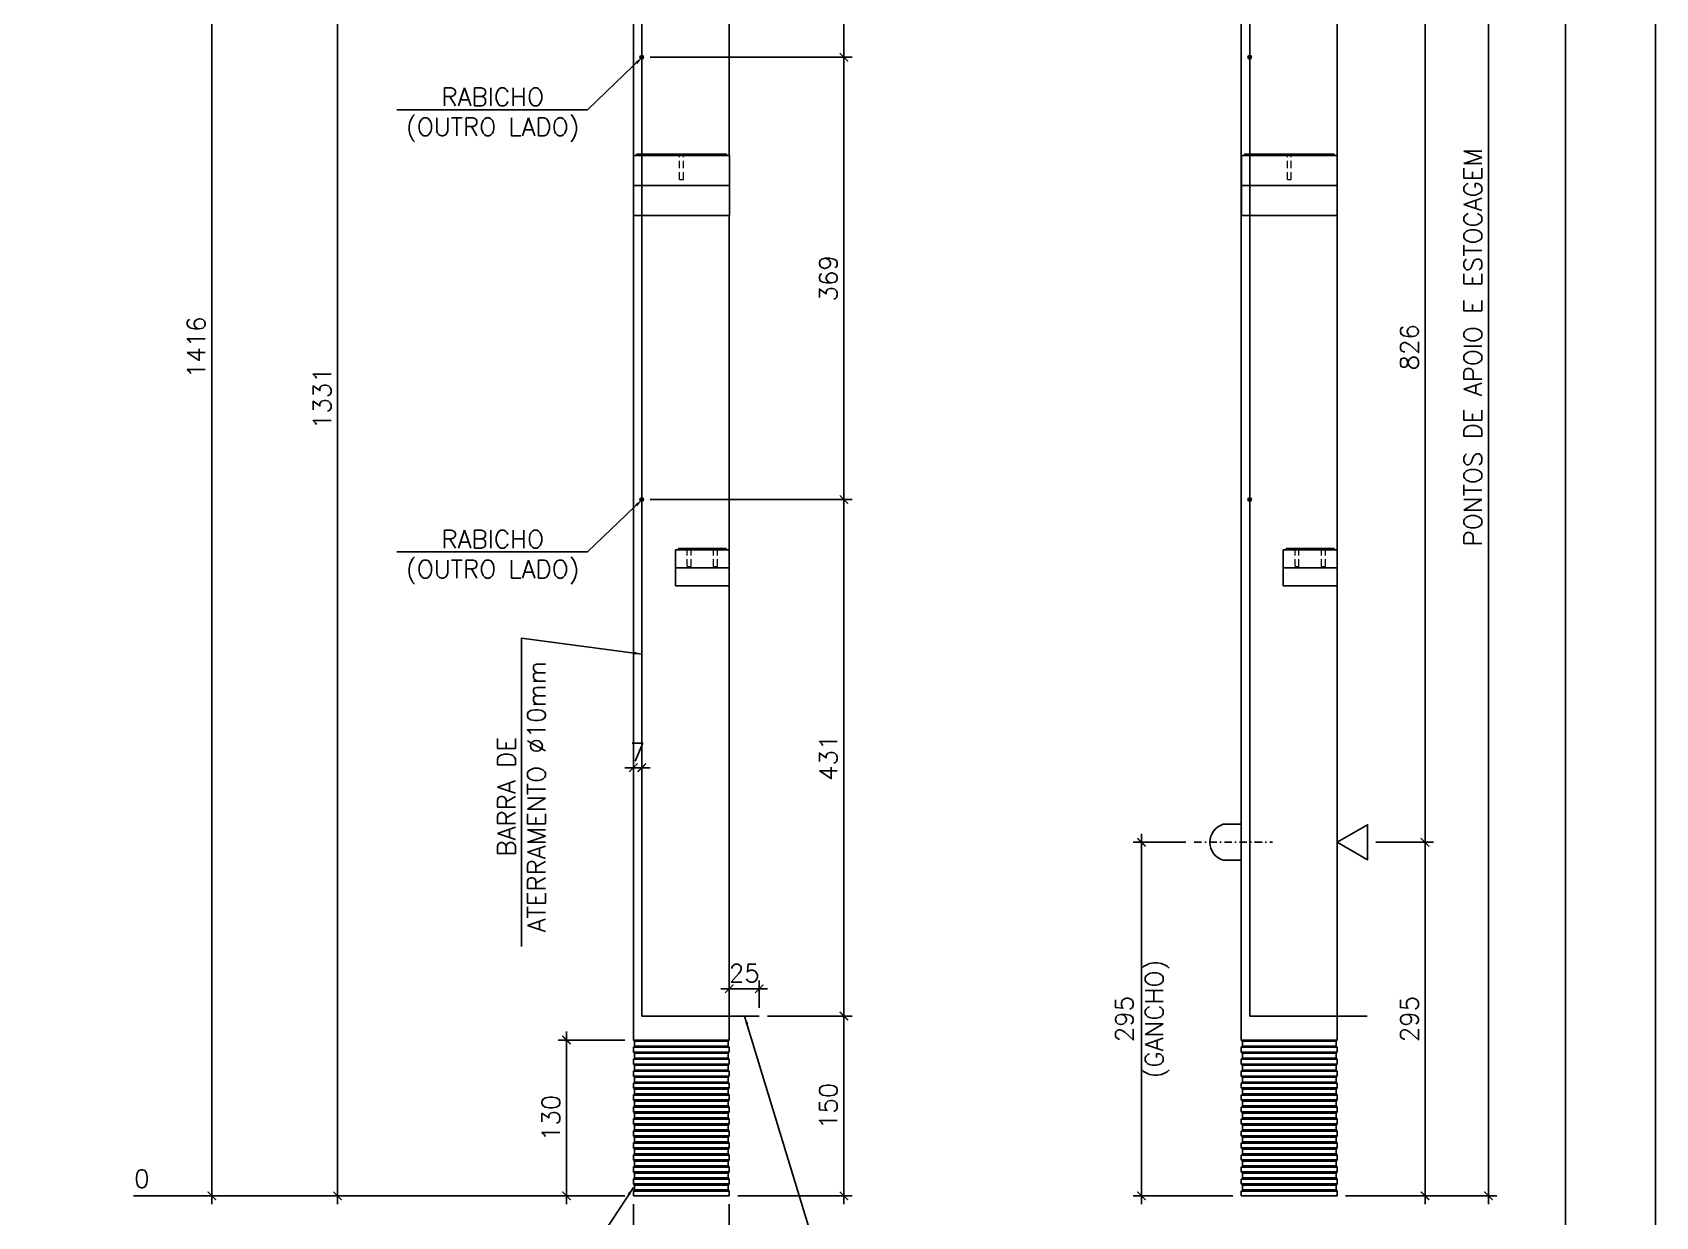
# Model space of a CAD drawing. Header units: centimetres. Extents: x 1658 to 19651, y 8294 to 11444.
# Drawn here: x 2532 to 3886, y 9369 to 10357 of the extents above; entities that cross this region are included whole.
import ezdxf

# ---------------------------------------------------------------- set-up
doc = ezdxf.new("R2010")
doc.units = ezdxf.units.CM
doc.header["$LTSCALE"] = 50
doc.header["$MEASUREMENT"] = 0
doc.header["$PDMODE"] = 67
for name, pattern in [('DASHDOT', [1, 0.5, -0.25, 0, -0.25]), ('DASHED', [0.75, 0.5, -0.25]), ('HIDDEN', [0.375, 0.25, -0.125])]:
    doc.linetypes.add(name, pattern=pattern)
doc.layers.add('10 TRACEJADO', color=1, linetype='DASHED', lineweight=13)
for name, color, linetype in [('COTAS-PRECON', 1, 'Continuous'), ('FORMATO-PRECON', 2, 'Continuous'), ('HACHURAS-PRECON', 1, 'Continuous'), ('LINHA CENTRO-PRECON', 1, 'DASHDOT'), ('LINHA-01-PRECON', 1, 'Continuous'), ('LINHA-02-PRECON', 2, 'Continuous'), ('LINHA-03-PRECON', 3, 'Continuous'), ('LINHA-04-PRECON', 4, 'Continuous')]:
    doc.layers.add(name, color=color, linetype=linetype)
doc.styles.get("Standard").update_dxf_attribs({"font": 'romans.shx'})
doc.dimstyles.new('ESC75-75', dxfattribs={"dimscale": 0, "dimtxt": 15, "dimasz": 7, "dimexe": 7, "dimexo": 7, "dimgap": 5.5, "dimtad": 1, "dimdec": 1, "dimdsep": 46, "dimtxsty": 'Standard', "dimblk": 'ARCHTICK', "dimcen": 0.1, "dimdle": 7, "dimclrd": 256, "dimclre": 256, "dimclrt": 2, "dimadec": 0, "dimazin": 0, "dimtfac": 1, "dimtdec": 1, "dimtix": 1, "dimtmove": 2, "dimatfit": 3, "dimfxl": 1, "dimarcsym": 0})

# ---------------------------------------------------------------- blocks, each defined once
blk = doc.blocks.new('A$C2E607E54')
at = {"layer": 'FORMATO-PRECON'}
blk.add_lwpolyline([(0, 4200), (2970, 4200), (2970, 0), (0, 0)], close=True, dxfattribs=at)
at = {"layer": 'FORMATO-PRECON', "color": 6}
blk.add_lwpolyline([(100, 3950), (2870, 3950), (2870, 100), (100, 100)], close=True, dxfattribs=at)
blk = doc.blocks.new('_ArchTick')
at = {"color": 0, "linetype": 'ByBlock', "const_width": 0.15}
blk.add_lwpolyline([(-0.5, -0.5), (0.5, 0.5)], dxfattribs=at)
blk = doc.blocks.new('*D39')
at = {"layer": 'COTAS-PRECON', "lineweight": -2, "transparency": 16777216}
for p, q in [((2977.5, 9379.3), (2977.5, 9523.3)), ((3026.3, 9516.3), (2970.5, 9516.3)), ((3026.3, 9386.3), (2970.5, 9386.3))]:
    blk.add_line(p, q, dxfattribs=at)
at = {"layer": 'Defpoints', "color": 0, "transparency": 16777216}
for p in [(2977.5, 9516.3), (3033.3, 9516.3), (3033.3, 9386.3)]:
    blk.add_point(p, dxfattribs=at)
at = {"layer": 'COTAS-PRECON', "lineweight": -2, "transparency": 16777216, "xscale": 7, "yscale": 7, "zscale": 7}
for p, rotation in [((2977.5, 9516.3), 90), ((2977.5, 9386.3), 270)]:
    blk.add_blockref('_ArchTick', p, dxfattribs=dict(at, rotation=rotation))
at = {"layer": 'COTAS-PRECON', "color": 2, "transparency": 16777216, "insert": (2964.5, 9451.3), "char_height": 15, "attachment_point": 5, "rotation": 90}
blk.add_mtext('130', dxfattribs=at)
blk = doc.blocks.new('*D40')
at = {"layer": 'COTAS-PRECON', "lineweight": -2, "transparency": 16777216}
for p, q in [((3033.3, 9379.3), (3033.3, 9332.3)), ((3113.3, 9379.3), (3113.3, 9332.3)), ((3026.3, 9339.3), (3120.3, 9339.3))]:
    blk.add_line(p, q, dxfattribs=at)
at = {"layer": 'Defpoints', "color": 0, "transparency": 16777216}
for p in [(3033.3, 9386.3, 0), (3113.3, 9386.3, 0), (3113.3, 9339.3)]:
    blk.add_point(p, dxfattribs=at)
at = {"layer": 'COTAS-PRECON', "lineweight": -2, "transparency": 16777216, "xscale": 7, "yscale": 7, "zscale": 7, "rotation": 180}
blk.add_blockref('_ArchTick', (3033.3, 9339.3), dxfattribs=at)
at = {"layer": 'COTAS-PRECON', "lineweight": -2, "transparency": 16777216, "xscale": 7, "yscale": 7, "zscale": 7}
blk.add_blockref('_ArchTick', (3113.3, 9339.3), dxfattribs=at)
at = {"layer": 'COTAS-PRECON', "color": 2, "transparency": 16777216, "insert": (3073.3, 9352.3), "char_height": 15, "attachment_point": 5}
blk.add_mtext('80', dxfattribs=at)
blk = doc.blocks.new('*D100')
at = {"layer": 'COTAS-PRECON', "lineweight": -2, "transparency": 16777216}
for p, q in [((2786.6, 10724.3), (2786.6, 9379.3)), ((2996.3, 10717.3), (2779.6, 10717.3)), ((3026.3, 9386.3), (2779.6, 9386.3))]:
    blk.add_line(p, q, dxfattribs=at)
at = {"layer": 'Defpoints', "color": 0, "transparency": 16777216}
for p in [(3003.3, 10717.3), (2786.6, 9386.3), (3033.3, 9386.3)]:
    blk.add_point(p, dxfattribs=at)
at = {"layer": 'COTAS-PRECON', "lineweight": -2, "transparency": 16777216, "xscale": 7, "yscale": 7, "zscale": 7}
for p, rotation in [((2786.6, 10717.3), 90), ((2786.6, 9386.3), 270)]:
    blk.add_blockref('_ArchTick', p, dxfattribs=dict(at, rotation=rotation))
at = {"layer": 'COTAS-PRECON', "color": 2, "transparency": 16777216, "insert": (2773.6, 10051.8), "char_height": 15, "attachment_point": 5, "rotation": 90}
blk.add_mtext('1331', dxfattribs=at)
blk = doc.blocks.new('*D102')
at = {"layer": 'COTAS-PRECON', "lineweight": -2, "transparency": 16777216}
for p, q in [((3208.9, 10806.3), (3208.9, 10329.3)), ((3047.3, 10799.3), (3215.9, 10799.3)), ((3047.3, 10336.3), (3215.9, 10336.3))]:
    blk.add_line(p, q, dxfattribs=at)
at = {"layer": 'Defpoints', "color": 0, "transparency": 16777216}
for p in [(3040.3, 10799.3), (3040.3, 10336.3), (3208.9, 10336.3)]:
    blk.add_point(p, dxfattribs=at)
at = {"layer": 'COTAS-PRECON', "lineweight": -2, "transparency": 16777216, "xscale": 7, "yscale": 7, "zscale": 7}
for p, rotation in [((3208.9, 10799.3), 90), ((3208.9, 10336.3), 270)]:
    blk.add_blockref('_ArchTick', p, dxfattribs=dict(at, rotation=rotation))
at = {"layer": 'COTAS-PRECON', "color": 2, "transparency": 16777216, "insert": (3195.9, 10567.8), "char_height": 15, "attachment_point": 5, "rotation": 90}
blk.add_mtext('463', dxfattribs=at)
blk = doc.blocks.new('*D103')
at = {"layer": 'COTAS-PRECON', "lineweight": -2, "transparency": 16777216}
for p, q in [((3208.9, 10343.3), (3208.9, 9960.3)), ((3047.3, 10336.3), (3215.9, 10336.3)), ((3047.3, 9967.3), (3215.9, 9967.3))]:
    blk.add_line(p, q, dxfattribs=at)
at = {"layer": 'Defpoints', "color": 0, "transparency": 16777216}
for p in [(3040.3, 10336.3), (3040.3, 9967.3), (3208.9, 9967.3)]:
    blk.add_point(p, dxfattribs=at)
at = {"layer": 'COTAS-PRECON', "lineweight": -2, "transparency": 16777216, "xscale": 7, "yscale": 7, "zscale": 7}
for p, rotation in [((3208.9, 10336.3), 90), ((3208.9, 9967.3), 270)]:
    blk.add_blockref('_ArchTick', p, dxfattribs=dict(at, rotation=rotation))
at = {"layer": 'COTAS-PRECON', "color": 2, "transparency": 16777216, "insert": (3195.9, 10151.8), "char_height": 15, "attachment_point": 5, "rotation": 90}
blk.add_mtext('369', dxfattribs=at)
blk = doc.blocks.new('*D104')
at = {"layer": 'COTAS-PRECON', "lineweight": -2, "transparency": 16777216}
for p, q in [((3047.3, 9967.3), (3215.9, 9967.3)), ((3208.9, 9974.3), (3208.9, 9529.3)), ((3145.3, 9536.3), (3215.9, 9536.3))]:
    blk.add_line(p, q, dxfattribs=at)
at = {"layer": 'Defpoints', "color": 0, "transparency": 16777216}
for p in [(3040.3, 9967.3), (3138.3, 9536.3), (3208.9, 9536.3)]:
    blk.add_point(p, dxfattribs=at)
at = {"layer": 'COTAS-PRECON', "lineweight": -2, "transparency": 16777216, "xscale": 7, "yscale": 7, "zscale": 7}
for p, rotation in [((3208.9, 9967.3), 90), ((3208.9, 9536.3), 270)]:
    blk.add_blockref('_ArchTick', p, dxfattribs=dict(at, rotation=rotation))
at = {"layer": 'COTAS-PRECON', "color": 2, "transparency": 16777216, "insert": (3195.9, 9751.8), "char_height": 15, "attachment_point": 5, "rotation": 90}
blk.add_mtext('431', dxfattribs=at)
blk = doc.blocks.new('*D105')
at = {"layer": 'COTAS-PRECON', "lineweight": -2, "transparency": 16777216}
for p, q in [((3145.3, 9536.3), (3215.9, 9536.3)), ((3208.9, 9543.3), (3208.9, 9379.3)), ((3120.3, 9386.3), (3215.9, 9386.3))]:
    blk.add_line(p, q, dxfattribs=at)
at = {"layer": 'Defpoints', "color": 0, "transparency": 16777216}
for p in [(3138.3, 9536.3), (3113.3, 9386.3), (3208.9, 9386.3)]:
    blk.add_point(p, dxfattribs=at)
at = {"layer": 'COTAS-PRECON', "lineweight": -2, "transparency": 16777216, "xscale": 7, "yscale": 7, "zscale": 7}
for p, rotation in [((3208.9, 9536.3), 90), ((3208.9, 9386.3), 270)]:
    blk.add_blockref('_ArchTick', p, dxfattribs=dict(at, rotation=rotation))
at = {"layer": 'COTAS-PRECON', "color": 2, "transparency": 16777216, "insert": (3195.9, 9461.3), "char_height": 15, "attachment_point": 5, "rotation": 90}
blk.add_mtext('150', dxfattribs=at)
blk = doc.blocks.new('*D110')
at = {"layer": 'COTAS-PRECON', "lineweight": -2, "transparency": 16777216}
blk.add_line((2779.6, 10717.3), (2700.6, 10717.3), dxfattribs=at)
at = {"layer": 'Defpoints', "color": 0, "transparency": 16777216}
for p in [(2700.6, 10717.3), (2786.6, 10717.3), (3073.3, 9386.3)]:
    blk.add_point(p, dxfattribs=at)
at = {"layer": 'COTAS-PRECON', "color": 2, "transparency": 16777216, "insert": (2724.8, 10731.6), "char_height": 15, "attachment_point": 5}
blk.add_mtext('1331', dxfattribs=at)
blk = doc.blocks.new('*D111')
at = {"layer": 'COTAS-PRECON', "lineweight": -2, "transparency": 16777216}
for p, q in [((3113.3, 9559.1), (3106.3, 9559.1)), ((3138.3, 9559.1), (3113.3, 9559.1)), ((3138.3, 9543.3), (3138.3, 9566.1)), ((3138.3, 9559.1), (3145.3, 9559.1))]:
    blk.add_line(p, q, dxfattribs=at)
at = {"layer": 'Defpoints', "color": 0, "transparency": 16777216}
for p in [(3113.3, 9559.1), (3113.3, 9559.1), (3138.3, 9536.3)]:
    blk.add_point(p, dxfattribs=at)
at = {"layer": 'COTAS-PRECON', "lineweight": -2, "transparency": 16777216, "xscale": 7, "yscale": 7, "zscale": 7}
blk.add_blockref('_ArchTick', (3113.3, 9559.1), dxfattribs=at)
at = {"layer": 'COTAS-PRECON', "lineweight": -2, "transparency": 16777216, "xscale": 7, "yscale": 7, "zscale": 7, "rotation": 180}
blk.add_blockref('_ArchTick', (3138.3, 9559.1), dxfattribs=at)
at = {"layer": 'COTAS-PRECON', "color": 2, "transparency": 16777216, "insert": (3125.8, 9572.1), "char_height": 15, "attachment_point": 5}
blk.add_mtext('25', dxfattribs=at)
blk = doc.blocks.new('*D115')
at = {"layer": 'COTAS-PRECON', "lineweight": -2, "transparency": 16777216}
for p, q in [((2681.7, 10809.3), (2681.7, 9379.3)), ((3026.3, 10802.3), (2674.7, 10802.3)), ((3026.3, 9386.3), (2674.7, 9386.3))]:
    blk.add_line(p, q, dxfattribs=at)
at = {"layer": 'Defpoints', "color": 0, "transparency": 16777216}
for p in [(3033.3, 10802.3), (2681.7, 9386.3), (3033.3, 9386.3)]:
    blk.add_point(p, dxfattribs=at)
at = {"layer": 'COTAS-PRECON', "lineweight": -2, "transparency": 16777216, "xscale": 7, "yscale": 7, "zscale": 7}
for p, rotation in [((2681.7, 10802.3), 90), ((2681.7, 9386.3), 270)]:
    blk.add_blockref('_ArchTick', p, dxfattribs=dict(at, rotation=rotation))
at = {"layer": 'COTAS-PRECON', "color": 2, "transparency": 16777216, "insert": (2668.7, 10094.3), "char_height": 15, "attachment_point": 5, "rotation": 90}
blk.add_mtext('1416', dxfattribs=at)
blk = doc.blocks.new('*D116')
at = {"layer": 'COTAS-PRECON', "lineweight": -2, "transparency": 16777216}
blk.add_line((2674.7, 10802.3), (2616.3, 10802.3), dxfattribs=at)
at = {"layer": 'Defpoints', "color": 0, "transparency": 16777216}
for p in [(2616.3, 10802.3), (2681.7, 10802.3), (3073.3, 9386.3)]:
    blk.add_point(p, dxfattribs=at)
at = {"layer": 'COTAS-PRECON', "color": 2, "transparency": 16777216, "insert": (2641.5, 10816.6), "char_height": 15, "attachment_point": 5}
blk.add_mtext('1416', dxfattribs=at)
blk = doc.blocks.new('*D117')
at = {"layer": 'COTAS-PRECON', "lineweight": -2, "transparency": 16777216}
blk.add_line((2674.7, 9386.3), (2616.3, 9386.3), dxfattribs=at)
at = {"layer": 'Defpoints', "color": 0, "transparency": 16777216}
for p in [(2616.3, 9386.3), (2681.7, 9386.3), (3073.3, 9386.3)]:
    blk.add_point(p, dxfattribs=at)
at = {"layer": 'COTAS-PRECON', "color": 2, "transparency": 16777216, "insert": (2623.3, 9400.6), "char_height": 15, "attachment_point": 5}
blk.add_mtext('0', dxfattribs=at)
blk = doc.blocks.new('*D118')
at = {"layer": 'COTAS-PRECON', "lineweight": -2, "transparency": 16777216}
for p, q in [((3033.3, 9743.5), (3026.3, 9743.5)), ((3040.3, 9743.5), (3033.3, 9743.5)), ((3040.3, 9743.5), (3047.3, 9743.5))]:
    blk.add_line(p, q, dxfattribs=at)
at = {"layer": 'Defpoints', "color": 0, "transparency": 16777216}
for p in [(3033.3, 9743.5), (3033.3, 9743.5), (3040.3, 9743.5)]:
    blk.add_point(p, dxfattribs=at)
at = {"layer": 'COTAS-PRECON', "lineweight": -2, "transparency": 16777216, "xscale": 7, "yscale": 7, "zscale": 7}
blk.add_blockref('_ArchTick', (3033.3, 9743.5), dxfattribs=at)
at = {"layer": 'COTAS-PRECON', "lineweight": -2, "transparency": 16777216, "xscale": 7, "yscale": 7, "zscale": 7, "rotation": 180}
blk.add_blockref('_ArchTick', (3040.3, 9743.5), dxfattribs=at)
at = {"layer": 'COTAS-PRECON', "color": 2, "transparency": 16777216, "insert": (3036.8, 9756.5), "char_height": 15, "attachment_point": 5}
blk.add_mtext('7', dxfattribs=at)
blk = doc.blocks.new('*D120')
at = {"layer": 'COTAS-PRECON', "lineweight": -2, "transparency": 16777216}
for p, q in [((3652.7, 10507.3), (3700.6, 10507.3)), ((3693.6, 10514.3), (3693.6, 9674.3)), ((3652.7, 9681.3), (3700.6, 9681.3))]:
    blk.add_line(p, q, dxfattribs=at)
at = {"layer": 'Defpoints', "color": 0, "transparency": 16777216}
for p in [(3645.7, 10507.3), (3645.7, 9681.3), (3693.6, 9681.3)]:
    blk.add_point(p, dxfattribs=at)
at = {"layer": 'COTAS-PRECON', "lineweight": -2, "transparency": 16777216, "xscale": 7, "yscale": 7, "zscale": 7}
for p, rotation in [((3693.6, 10507.3), 90), ((3693.6, 9681.3), 270)]:
    blk.add_blockref('_ArchTick', p, dxfattribs=dict(at, rotation=rotation))
at = {"layer": 'COTAS-PRECON', "color": 2, "transparency": 16777216, "insert": (3680.6, 10094.3), "char_height": 15, "attachment_point": 5, "rotation": 90}
blk.add_mtext('826', dxfattribs=at)
blk = doc.blocks.new('*D122')
at = {"layer": 'COTAS-PRECON', "lineweight": -2, "transparency": 16777216}
for p, q in [((3746.5, 10809.3), (3746.5, 9379.3)), ((3627.4, 10802.3), (3753.5, 10802.3)), ((3627.4, 9386.3), (3753.5, 9386.3))]:
    blk.add_line(p, q, dxfattribs=at)
at = {"layer": 'Defpoints', "color": 0, "transparency": 16777216}
for p in [(3620.4, 10802.3), (3620.4, 9386.3), (3746.5, 9386.3)]:
    blk.add_point(p, dxfattribs=at)
at = {"layer": 'COTAS-PRECON', "lineweight": -2, "transparency": 16777216, "xscale": 7, "yscale": 7, "zscale": 7}
for p, rotation in [((3746.5, 10802.3), 90), ((3746.5, 9386.3), 270)]:
    blk.add_blockref('_ArchTick', p, dxfattribs=dict(at, rotation=rotation))
at = {"layer": 'COTAS-PRECON', "color": 2, "transparency": 16777216, "insert": (3733.5, 10094.3), "char_height": 15, "attachment_point": 5, "rotation": 90}
blk.add_mtext('PONTOS DE APOIO E ESTOCAGEM', dxfattribs=at)
blk = doc.blocks.new('*D126')
at = {"layer": 'COTAS-PRECON', "lineweight": -2, "transparency": 16777216}
for p, q in [((3494, 9681.3), (3450.1, 9681.3)), ((3457.1, 9688.3), (3457.1, 9591.4)), ((3457.1, 9379.3), (3457.1, 9476.1)), ((3533.4, 9386.3), (3450.1, 9386.3))]:
    blk.add_line(p, q, dxfattribs=at)
at = {"layer": 'Defpoints', "color": 0, "transparency": 16777216}
for p in [(3457.1, 9681.3), (3501, 9681.3), (3540.4, 9386.3)]:
    blk.add_point(p, dxfattribs=at)
at = {"layer": 'COTAS-PRECON', "lineweight": -2, "transparency": 16777216, "xscale": 7, "yscale": 7, "zscale": 7}
for p, rotation in [((3457.1, 9681.3), 90), ((3457.1, 9386.3), 270)]:
    blk.add_blockref('_ArchTick', p, dxfattribs=dict(at, rotation=rotation))
at = {"layer": 'COTAS-PRECON', "color": 2, "transparency": 16777216, "insert": (3457.8, 9533.8), "char_height": 15, "attachment_point": 5, "rotation": 90}
blk.add_mtext('295\\P(GANCHO)', dxfattribs=at)
blk = doc.blocks.new('*D127')
at = {"layer": 'COTAS-PRECON', "lineweight": -2, "transparency": 16777216}
for p, q in [((3652.7, 9681.3), (3700.6, 9681.3)), ((3693.6, 9379.3), (3693.6, 9688.3)), ((3627.4, 9386.3), (3700.6, 9386.3))]:
    blk.add_line(p, q, dxfattribs=at)
at = {"layer": 'Defpoints', "color": 0, "transparency": 16777216}
for p in [(3645.7, 9681.3), (3693.6, 9681.3), (3620.4, 9386.3, 0)]:
    blk.add_point(p, dxfattribs=at)
at = {"layer": 'COTAS-PRECON', "lineweight": -2, "transparency": 16777216, "xscale": 7, "yscale": 7, "zscale": 7}
for p, rotation in [((3693.6, 9681.3), 90), ((3693.6, 9386.3), 270)]:
    blk.add_blockref('_ArchTick', p, dxfattribs=dict(at, rotation=rotation))
at = {"layer": 'COTAS-PRECON', "color": 2, "transparency": 16777216, "insert": (3680.6, 9533.8), "char_height": 15, "attachment_point": 5, "rotation": 90}
blk.add_mtext('295', dxfattribs=at)

msp = doc.modelspace()

# ---------------------------------------------------------------- hatches: boundary and pattern name
at = {"layer": 'LINHA-04-PRECON'}
h = msp.add_hatch(color=256, dxfattribs=at)
h.dxf.hatch_style = 1
h.paths.add_polyline_path([(3038.81, 10336.28, -1), (3041.81, 10336.28, -1)])
h = msp.add_hatch(color=256, dxfattribs=at)
h.dxf.hatch_style = 1
h.paths.add_polyline_path([(3545.86, 10336.28, -1), (3548.86, 10336.28, -1)])
h = msp.add_hatch(color=256, dxfattribs=at)
h.dxf.hatch_style = 1
h.paths.add_polyline_path([(3038.81, 9967.28, -1), (3041.81, 9967.28, -1)])
h = msp.add_hatch(color=256, dxfattribs=at)
h.dxf.hatch_style = 1
h.paths.add_polyline_path([(3545.86, 9967.28, -1), (3548.86, 9967.28, -1)])

# ---------------------------------------------------------------- linework, layer by layer
at = {"layer": '10 TRACEJADO', "linetype": 'HIDDEN', "ltscale": 0.5, "extrusion": (0, 1, 0)}
for p, q in [((3071.77, 10254.28), (3071.77, 10255.28)), ((3071.77, 10234.28), (3071.77, 10254.28)), ((3074.97, 10254.28), (3074.97, 10255.28)), ((3074.97, 10234.28), (3074.97, 10254.28)), ((3578.82, 10254.28), (3578.82, 10255.28)), ((3578.82, 10234.28), (3578.82, 10254.28)), ((3582.02, 10254.28), (3582.02, 10255.28)), ((3582.02, 10234.28), (3582.02, 10254.28)), ((3071.77, 10234.28), (3074.97, 10234.28)), ((3578.82, 10234.28), (3582.02, 10234.28)), ((3078.21, 9925.28), (3078.21, 9926.28)), ((3078.21, 9911.28), (3078.21, 9925.28)), ((3081.41, 9925.28), (3081.41, 9926.28)), ((3081.41, 9911.28), (3081.41, 9925.28)), ((3100.21, 9925.28), (3100.21, 9926.28)), ((3100.21, 9911.28), (3100.21, 9925.28)), ((3103.41, 9925.28), (3103.41, 9926.28)), ((3103.41, 9911.28), (3103.41, 9925.28)), ((3585.26, 9925.28), (3585.26, 9926.28)), ((3585.26, 9911.28), (3585.26, 9925.28)), ((3588.46, 9925.28), (3588.46, 9926.28)), ((3588.46, 9911.28), (3588.46, 9925.28)), ((3607.26, 9925.28), (3607.26, 9926.28)), ((3607.26, 9911.28), (3607.26, 9925.28)), ((3610.46, 9925.28), (3610.46, 9926.28)), ((3610.46, 9911.28), (3610.46, 9925.28)), ((3078.21, 9911.28), (3079.81, 9911.28)), ((3079.81, 9911.28), (3081.41, 9911.28)), ((3100.21, 9911.28), (3101.81, 9911.28)), ((3101.81, 9911.28), (3103.41, 9911.28)), ((3585.26, 9911.28), (3586.86, 9911.28)), ((3586.86, 9911.28), (3588.46, 9911.28)), ((3607.26, 9911.28), (3608.86, 9911.28)), ((3608.86, 9911.28), (3610.46, 9911.28))]:
    msp.add_line(p, q, dxfattribs=at)
at = {"layer": 'LINHA CENTRO-PRECON', "ltscale": 0.25}
msp.add_line((3501.03, 9681.28), (3566.47, 9681.28), dxfattribs=at)
at = {"layer": 'LINHA-01-PRECON'}
for p, q in [((3457.08, 9661.11), (3457.08, 9406.46)), ((3033.31, 9516.28), (3113.31, 9516.28)), ((3033.31, 9510.28), (3113.31, 9510.28)), ((3033.31, 9506.28), (3113.31, 9506.28)), ((3034.31, 9515.28), (3112.31, 9515.28)), ((3034.31, 9511.28), (3112.31, 9511.28)), ((3034.31, 9505.28), (3112.31, 9505.28)), ((3540.36, 9516.28), (3620.36, 9516.28)), ((3540.36, 9510.28), (3620.36, 9510.28)), ((3540.36, 9506.28), (3620.36, 9506.28)), ((3541.36, 9515.28), (3619.36, 9515.28)), ((3541.36, 9511.28), (3619.36, 9511.28)), ((3541.36, 9505.28), (3619.36, 9505.28)), ((3033.31, 9500.28), (3113.31, 9500.28)), ((3033.31, 9496.28), (3113.31, 9496.28)), ((3033.31, 9490.28), (3113.31, 9490.28)), ((3034.31, 9501.28), (3112.31, 9501.28)), ((3034.31, 9495.28), (3112.31, 9495.28)), ((3034.31, 9491.28), (3112.31, 9491.28)), ((3540.36, 9500.28), (3620.36, 9500.28)), ((3540.36, 9496.28), (3620.36, 9496.28)), ((3540.36, 9490.28), (3620.36, 9490.28)), ((3541.36, 9501.28), (3619.36, 9501.28)), ((3541.36, 9495.28), (3619.36, 9495.28)), ((3541.36, 9491.28), (3619.36, 9491.28)), ((3033.31, 9486.28), (3113.31, 9486.28)), ((3033.31, 9480.28), (3113.31, 9480.28)), ((3034.31, 9485.28), (3112.31, 9485.28)), ((3034.31, 9481.28), (3112.31, 9481.28)), ((3540.36, 9486.28), (3620.36, 9486.28)), ((3540.36, 9480.28), (3620.36, 9480.28)), ((3541.36, 9485.28), (3619.36, 9485.28)), ((3541.36, 9481.28), (3619.36, 9481.28)), ((3033.31, 9476.28), (3113.31, 9476.28)), ((3033.31, 9470.28), (3113.31, 9470.28)), ((3033.31, 9466.28), (3113.31, 9466.28)), ((3034.31, 9475.28), (3112.31, 9475.28)), ((3034.31, 9471.28), (3112.31, 9471.28)), ((3034.31, 9465.28), (3112.31, 9465.28)), ((3540.36, 9476.28), (3620.36, 9476.28)), ((3540.36, 9470.28), (3620.36, 9470.28)), ((3540.36, 9466.28), (3620.36, 9466.28)), ((3541.36, 9475.28), (3619.36, 9475.28)), ((3541.36, 9471.28), (3619.36, 9471.28)), ((3541.36, 9465.28), (3619.36, 9465.28)), ((3033.31, 9460.28), (3113.31, 9460.28)), ((3033.31, 9456.28), (3113.31, 9456.28)), ((3033.31, 9450.28), (3113.31, 9450.28)), ((3034.31, 9461.28), (3112.31, 9461.28)), ((3034.31, 9455.28), (3112.31, 9455.28)), ((3034.31, 9451.28), (3112.31, 9451.28)), ((3540.36, 9460.28), (3620.36, 9460.28)), ((3540.36, 9456.28), (3620.36, 9456.28)), ((3540.36, 9450.28), (3620.36, 9450.28)), ((3541.36, 9461.28), (3619.36, 9461.28)), ((3541.36, 9455.28), (3619.36, 9455.28)), ((3541.36, 9451.28), (3619.36, 9451.28)), ((3033.31, 9446.28), (3113.31, 9446.28)), ((3033.31, 9446.28), (3113.31, 9446.28)), ((3033.31, 9440.28), (3113.31, 9440.28)), ((3033.31, 9436.28), (3113.31, 9436.28)), ((3034.31, 9445.28), (3112.31, 9445.28)), ((3034.31, 9441.28), (3112.31, 9441.28)), ((3540.36, 9446.28), (3620.36, 9446.28)), ((3540.36, 9446.28), (3620.36, 9446.28)), ((3540.36, 9440.28), (3620.36, 9440.28)), ((3540.36, 9436.28), (3620.36, 9436.28)), ((3541.36, 9445.28), (3619.36, 9445.28)), ((3541.36, 9441.28), (3619.36, 9441.28)), ((3033.31, 9430.28), (3113.31, 9430.28)), ((3033.31, 9426.28), (3113.31, 9426.28)), ((3034.31, 9435.28), (3112.31, 9435.28)), ((3034.31, 9431.28), (3112.31, 9431.28)), ((3034.31, 9425.28), (3112.31, 9425.28)), ((3540.36, 9430.28), (3620.36, 9430.28)), ((3540.36, 9426.28), (3620.36, 9426.28)), ((3541.36, 9435.28), (3619.36, 9435.28)), ((3541.36, 9431.28), (3619.36, 9431.28)), ((3541.36, 9425.28), (3619.36, 9425.28)), ((3033.31, 9420.28), (3113.31, 9420.28)), ((3033.31, 9416.28), (3113.31, 9416.28)), ((3033.31, 9410.28), (3113.31, 9410.28)), ((3034.31, 9421.28), (3112.31, 9421.28)), ((3034.31, 9415.28), (3112.31, 9415.28)), ((3034.31, 9411.28), (3112.31, 9411.28)), ((3540.36, 9420.28), (3620.36, 9420.28)), ((3540.36, 9416.28), (3620.36, 9416.28)), ((3540.36, 9410.28), (3620.36, 9410.28)), ((3541.36, 9421.28), (3619.36, 9421.28)), ((3541.36, 9415.28), (3619.36, 9415.28)), ((3541.36, 9411.28), (3619.36, 9411.28)), ((3033.31, 9406.28), (3113.31, 9406.28)), ((3033.31, 9400.28), (3113.31, 9400.28)), ((3033.31, 9396.28), (3113.31, 9396.28)), ((3034.31, 9405.28), (3112.31, 9405.28)), ((3034.31, 9401.28), (3112.31, 9401.28)), ((3034.31, 9395.28), (3112.31, 9395.28)), ((3540.36, 9406.28), (3620.36, 9406.28)), ((3540.36, 9400.28), (3620.36, 9400.28)), ((3540.36, 9396.28), (3620.36, 9396.28)), ((3541.36, 9405.28), (3619.36, 9405.28)), ((3541.36, 9401.28), (3619.36, 9401.28)), ((3541.36, 9395.28), (3619.36, 9395.28)), ((3033.31, 9390.28), (3113.31, 9390.28)), ((3034.31, 9391.28), (3112.31, 9391.28)), ((3540.36, 9390.28), (3620.36, 9390.28)), ((3541.36, 9391.28), (3619.36, 9391.28))]:
    msp.add_line(p, q, dxfattribs=at)
at = {"layer": 'LINHA-02-PRECON', "extrusion": (0, 1, 0)}
for p, q in [((3620.36, 10802.28), (3620.36, 10254.28)), ((3540.36, 10667.28), (3540.36, 9516.28)), ((3540.42, 10254.28), (3620.42, 10254.28)), ((3540.42, 10229.28), (3540.42, 10254.28)), ((3542.92, 10255.28), (3617.92, 10255.28)), ((3542.92, 10255.28), (3542.92, 10254.28)), ((3617.92, 10255.28), (3617.92, 10254.28)), ((3620.42, 10229.28), (3620.42, 10254.28)), ((3540.42, 10229.28), (3620.42, 10229.28)), ((3540.42, 10204.28), (3540.42, 10229.28)), ((3620.42, 10204.28), (3620.42, 10229.28)), ((3620.36, 10204.28), (3540.42, 10204.28)), ((3620.36, 10204.28), (3620.42, 10204.28)), ((3620.36, 10204.28), (3620.36, 9925.28)), ((3575.36, 9925.28), (3620.36, 9925.28)), ((3575.36, 9925.28), (3575.36, 9910.28)), ((3577.86, 9926.28), (3617.86, 9926.28)), ((3577.86, 9926.28), (3577.86, 9925.28)), ((3617.86, 9926.28), (3617.86, 9925.28)), ((3620.36, 9925.28), (3620.36, 9910.28)), ((3575.36, 9910.28), (3575.36, 9895.28)), ((3575.36, 9910.28), (3620.36, 9910.28)), ((3620.36, 9895.28), (3620.36, 9910.28)), ((3620.36, 9895.28), (3575.36, 9895.28)), ((3620.36, 9895.28), (3620.36, 9516.28)), ((3540.36, 9386.28), (3620.36, 9386.28))]:
    msp.add_line(p, q, dxfattribs=at)
at = {"layer": 'LINHA-02-PRECON'}
for p, q in [((3541.36, 9515.28), (3540.36, 9516.28)), ((3541.36, 9511.28), (3540.36, 9510.28)), ((3540.36, 9510.28), (3540.36, 9506.28)), ((3541.36, 9505.28), (3540.36, 9506.28)), ((3541.36, 9511.28), (3541.36, 9515.28)), ((3541.36, 9501.28), (3541.36, 9505.28)), ((3619.36, 9515.28), (3620.36, 9516.28)), ((3619.36, 9511.28), (3619.36, 9515.28)), ((3619.36, 9511.28), (3620.36, 9510.28)), ((3619.36, 9505.28), (3620.36, 9506.28)), ((3619.36, 9501.28), (3619.36, 9505.28)), ((3620.36, 9510.28), (3620.36, 9506.28)), ((3541.36, 9501.28), (3540.36, 9500.28)), ((3540.36, 9500.28), (3540.36, 9496.28)), ((3541.36, 9495.28), (3540.36, 9496.28)), ((3541.36, 9491.28), (3540.36, 9490.28)), ((3540.36, 9486.28), (3540.36, 9490.28)), ((3541.36, 9495.28), (3541.36, 9491.28)), ((3619.36, 9501.28), (3620.36, 9500.28)), ((3619.36, 9495.28), (3620.36, 9496.28)), ((3619.36, 9495.28), (3619.36, 9491.28)), ((3619.36, 9491.28), (3620.36, 9490.28)), ((3620.36, 9500.28), (3620.36, 9496.28)), ((3620.36, 9486.28), (3620.36, 9490.28)), ((3541.36, 9485.28), (3540.36, 9486.28)), ((3541.36, 9481.28), (3540.36, 9480.28)), ((3540.36, 9480.28), (3540.36, 9476.28)), ((3541.36, 9481.28), (3541.36, 9485.28)), ((3619.36, 9485.28), (3620.36, 9486.28)), ((3619.36, 9481.28), (3619.36, 9485.28)), ((3619.36, 9481.28), (3620.36, 9480.28)), ((3620.36, 9480.28), (3620.36, 9476.28)), ((3541.36, 9475.28), (3540.36, 9476.28)), ((3541.36, 9471.28), (3540.36, 9470.28)), ((3540.36, 9466.28), (3540.36, 9470.28)), ((3541.36, 9465.28), (3540.36, 9466.28)), ((3541.36, 9471.28), (3541.36, 9475.28)), ((3541.36, 9465.28), (3541.36, 9461.28)), ((3619.36, 9475.28), (3620.36, 9476.28)), ((3619.36, 9471.28), (3619.36, 9475.28)), ((3619.36, 9471.28), (3620.36, 9470.28)), ((3619.36, 9465.28), (3620.36, 9466.28)), ((3619.36, 9465.28), (3619.36, 9461.28)), ((3620.36, 9466.28), (3620.36, 9470.28)), ((3541.36, 9461.28), (3540.36, 9460.28)), ((3540.36, 9456.28), (3540.36, 9460.28)), ((3541.36, 9455.28), (3540.36, 9456.28)), ((3541.36, 9451.28), (3540.36, 9450.28)), ((3540.36, 9446.28), (3540.36, 9450.28)), ((3541.36, 9455.28), (3541.36, 9451.28)), ((3619.36, 9461.28), (3620.36, 9460.28)), ((3619.36, 9455.28), (3620.36, 9456.28)), ((3619.36, 9455.28), (3619.36, 9451.28)), ((3619.36, 9451.28), (3620.36, 9450.28)), ((3620.36, 9456.28), (3620.36, 9460.28)), ((3620.36, 9446.28), (3620.36, 9450.28)), ((3541.36, 9445.28), (3540.36, 9446.28)), ((3541.36, 9441.28), (3540.36, 9440.28)), ((3540.36, 9440.28), (3540.36, 9436.28)), ((3541.36, 9435.28), (3540.36, 9436.28)), ((3541.36, 9441.28), (3541.36, 9445.28)), ((3619.36, 9445.28), (3620.36, 9446.28)), ((3619.36, 9441.28), (3619.36, 9445.28)), ((3619.36, 9441.28), (3620.36, 9440.28)), ((3619.36, 9435.28), (3620.36, 9436.28)), ((3620.36, 9440.28), (3620.36, 9436.28)), ((3541.36, 9431.28), (3540.36, 9430.28)), ((3540.36, 9430.28), (3540.36, 9426.28)), ((3541.36, 9425.28), (3540.36, 9426.28)), ((3541.36, 9431.28), (3541.36, 9435.28)), ((3541.36, 9421.28), (3541.36, 9425.28)), ((3619.36, 9431.28), (3619.36, 9435.28)), ((3619.36, 9431.28), (3620.36, 9430.28)), ((3619.36, 9425.28), (3620.36, 9426.28)), ((3619.36, 9421.28), (3619.36, 9425.28)), ((3620.36, 9430.28), (3620.36, 9426.28)), ((3541.36, 9421.28), (3540.36, 9420.28)), ((3540.36, 9420.28), (3540.36, 9416.28)), ((3541.36, 9415.28), (3540.36, 9416.28)), ((3541.36, 9411.28), (3540.36, 9410.28)), ((3540.36, 9406.28), (3540.36, 9410.28)), ((3541.36, 9415.28), (3541.36, 9411.28)), ((3619.36, 9421.28), (3620.36, 9420.28)), ((3619.36, 9415.28), (3620.36, 9416.28)), ((3619.36, 9415.28), (3619.36, 9411.28)), ((3619.36, 9411.28), (3620.36, 9410.28)), ((3620.36, 9420.28), (3620.36, 9416.28)), ((3620.36, 9406.28), (3620.36, 9410.28)), ((3541.36, 9405.28), (3540.36, 9406.28)), ((3541.36, 9401.28), (3540.36, 9400.28)), ((3540.36, 9400.28), (3540.36, 9396.28)), ((3541.36, 9395.28), (3540.36, 9396.28)), ((3541.36, 9405.28), (3541.36, 9401.28)), ((3541.36, 9391.28), (3541.36, 9395.28)), ((3619.36, 9405.28), (3620.36, 9406.28)), ((3619.36, 9405.28), (3619.36, 9401.28)), ((3619.36, 9401.28), (3620.36, 9400.28)), ((3619.36, 9395.28), (3620.36, 9396.28)), ((3619.36, 9391.28), (3619.36, 9395.28)), ((3620.36, 9400.28), (3620.36, 9396.28)), ((3541.36, 9391.28), (3540.36, 9390.28)), ((3540.36, 9386.28), (3540.36, 9390.28)), ((3619.36, 9391.28), (3620.36, 9390.28)), ((3620.36, 9386.28), (3620.36, 9390.28))]:
    msp.add_line(p, q, dxfattribs=at)
at = {"layer": 'LINHA-03-PRECON', "extrusion": (0, 1, 0)}
for p, q in [((3113.31, 10802.28), (3113.31, 10254.28)), ((3033.31, 10667.28), (3033.31, 9516.28)), ((3033.37, 10254.28), (3113.37, 10254.28)), ((3033.37, 10229.28), (3033.37, 10254.28)), ((3035.87, 10255.28), (3110.87, 10255.28)), ((3035.87, 10255.28), (3035.87, 10254.28)), ((3110.87, 10255.28), (3110.87, 10254.28)), ((3113.37, 10229.28), (3113.37, 10254.28)), ((3033.37, 10229.28), (3113.37, 10229.28)), ((3033.37, 10204.28), (3033.37, 10229.28)), ((3113.37, 10204.28), (3113.37, 10229.28)), ((3113.31, 10204.28), (3033.37, 10204.28)), ((3113.31, 10204.28), (3113.37, 10204.28)), ((3113.31, 10204.28), (3113.31, 9925.28)), ((3068.31, 9925.28), (3113.31, 9925.28)), ((3068.31, 9925.28), (3068.31, 9910.28)), ((3070.81, 9926.28), (3110.81, 9926.28)), ((3070.81, 9926.28), (3070.81, 9925.28)), ((3110.81, 9926.28), (3110.81, 9925.28)), ((3113.31, 9925.28), (3113.31, 9910.28)), ((3068.31, 9910.28), (3068.31, 9895.28)), ((3068.31, 9910.28), (3113.31, 9910.28)), ((3113.31, 9895.28), (3113.31, 9910.28)), ((3113.31, 9895.28), (3068.31, 9895.28)), ((3113.31, 9895.28), (3113.31, 9516.28)), ((3033.31, 9386.28), (3113.31, 9386.28))]:
    msp.add_line(p, q, dxfattribs=at)
at = {"layer": 'LINHA-03-PRECON'}
for p, q in [((3034.31, 9515.28), (3033.31, 9516.28)), ((3034.31, 9511.28), (3033.31, 9510.28)), ((3033.31, 9510.28), (3033.31, 9506.28)), ((3034.31, 9505.28), (3033.31, 9506.28)), ((3034.31, 9511.28), (3034.31, 9515.28)), ((3034.31, 9501.28), (3034.31, 9505.28)), ((3112.31, 9515.28), (3113.31, 9516.28)), ((3112.31, 9511.28), (3112.31, 9515.28)), ((3112.31, 9511.28), (3113.31, 9510.28)), ((3112.31, 9505.28), (3113.31, 9506.28)), ((3112.31, 9501.28), (3112.31, 9505.28)), ((3113.31, 9510.28), (3113.31, 9506.28)), ((3034.31, 9501.28), (3033.31, 9500.28)), ((3033.31, 9500.28), (3033.31, 9496.28)), ((3034.31, 9495.28), (3033.31, 9496.28)), ((3034.31, 9491.28), (3033.31, 9490.28)), ((3033.31, 9486.28), (3033.31, 9490.28)), ((3034.31, 9495.28), (3034.31, 9491.28)), ((3112.31, 9501.28), (3113.31, 9500.28)), ((3112.31, 9495.28), (3113.31, 9496.28)), ((3112.31, 9495.28), (3112.31, 9491.28)), ((3112.31, 9491.28), (3113.31, 9490.28)), ((3113.31, 9500.28), (3113.31, 9496.28)), ((3113.31, 9486.28), (3113.31, 9490.28)), ((3034.31, 9485.28), (3033.31, 9486.28)), ((3034.31, 9481.28), (3033.31, 9480.28)), ((3033.31, 9480.28), (3033.31, 9476.28)), ((3034.31, 9481.28), (3034.31, 9485.28)), ((3112.31, 9485.28), (3113.31, 9486.28)), ((3112.31, 9481.28), (3112.31, 9485.28)), ((3112.31, 9481.28), (3113.31, 9480.28)), ((3113.31, 9480.28), (3113.31, 9476.28)), ((3034.31, 9475.28), (3033.31, 9476.28)), ((3034.31, 9471.28), (3033.31, 9470.28)), ((3033.31, 9466.28), (3033.31, 9470.28)), ((3034.31, 9465.28), (3033.31, 9466.28)), ((3034.31, 9471.28), (3034.31, 9475.28)), ((3034.31, 9465.28), (3034.31, 9461.28)), ((3112.31, 9475.28), (3113.31, 9476.28)), ((3112.31, 9471.28), (3112.31, 9475.28)), ((3112.31, 9471.28), (3113.31, 9470.28)), ((3112.31, 9465.28), (3113.31, 9466.28)), ((3112.31, 9465.28), (3112.31, 9461.28)), ((3113.31, 9466.28), (3113.31, 9470.28)), ((3034.31, 9461.28), (3033.31, 9460.28)), ((3033.31, 9456.28), (3033.31, 9460.28)), ((3034.31, 9455.28), (3033.31, 9456.28)), ((3034.31, 9451.28), (3033.31, 9450.28)), ((3033.31, 9446.28), (3033.31, 9450.28)), ((3034.31, 9455.28), (3034.31, 9451.28)), ((3112.31, 9461.28), (3113.31, 9460.28)), ((3112.31, 9455.28), (3113.31, 9456.28)), ((3112.31, 9455.28), (3112.31, 9451.28)), ((3112.31, 9451.28), (3113.31, 9450.28)), ((3113.31, 9456.28), (3113.31, 9460.28)), ((3113.31, 9446.28), (3113.31, 9450.28)), ((3034.31, 9445.28), (3033.31, 9446.28)), ((3034.31, 9441.28), (3033.31, 9440.28)), ((3033.31, 9440.28), (3033.31, 9436.28)), ((3034.31, 9435.28), (3033.31, 9436.28)), ((3034.31, 9441.28), (3034.31, 9445.28)), ((3112.31, 9445.28), (3113.31, 9446.28)), ((3112.31, 9441.28), (3112.31, 9445.28)), ((3112.31, 9441.28), (3113.31, 9440.28)), ((3112.31, 9435.28), (3113.31, 9436.28)), ((3113.31, 9440.28), (3113.31, 9436.28)), ((3034.31, 9431.28), (3033.31, 9430.28)), ((3033.31, 9430.28), (3033.31, 9426.28)), ((3034.31, 9425.28), (3033.31, 9426.28)), ((3034.31, 9431.28), (3034.31, 9435.28)), ((3034.31, 9421.28), (3034.31, 9425.28)), ((3112.31, 9431.28), (3112.31, 9435.28)), ((3112.31, 9431.28), (3113.31, 9430.28)), ((3112.31, 9425.28), (3113.31, 9426.28)), ((3112.31, 9421.28), (3112.31, 9425.28)), ((3113.31, 9430.28), (3113.31, 9426.28)), ((3034.31, 9421.28), (3033.31, 9420.28)), ((3033.31, 9420.28), (3033.31, 9416.28)), ((3034.31, 9415.28), (3033.31, 9416.28)), ((3034.31, 9411.28), (3033.31, 9410.28)), ((3033.31, 9406.28), (3033.31, 9410.28)), ((3034.31, 9415.28), (3034.31, 9411.28)), ((3112.31, 9421.28), (3113.31, 9420.28)), ((3112.31, 9415.28), (3113.31, 9416.28)), ((3112.31, 9415.28), (3112.31, 9411.28)), ((3112.31, 9411.28), (3113.31, 9410.28)), ((3113.31, 9420.28), (3113.31, 9416.28)), ((3113.31, 9406.28), (3113.31, 9410.28)), ((3034.31, 9405.28), (3033.31, 9406.28)), ((3034.31, 9401.28), (3033.31, 9400.28)), ((3033.31, 9400.28), (3033.31, 9396.28)), ((3034.31, 9395.28), (3033.31, 9396.28)), ((3034.31, 9405.28), (3034.31, 9401.28)), ((3034.31, 9391.28), (3034.31, 9395.28)), ((3112.31, 9405.28), (3113.31, 9406.28)), ((3112.31, 9405.28), (3112.31, 9401.28)), ((3112.31, 9401.28), (3113.31, 9400.28)), ((3112.31, 9395.28), (3113.31, 9396.28)), ((3112.31, 9391.28), (3112.31, 9395.28)), ((3113.31, 9400.28), (3113.31, 9396.28)), ((3034.31, 9391.28), (3033.31, 9390.28)), ((3033.31, 9386.28), (3033.31, 9390.28)), ((3112.31, 9391.28), (3113.31, 9390.28)), ((3113.31, 9386.28), (3113.31, 9390.28))]:
    msp.add_line(p, q, dxfattribs=at)
at = {"layer": 'LINHA-03-PRECON', "elevation": -0.02}
msp.add_lwpolyline([(3620.36, 9681.28), (3645.67, 9695.9), (3645.67, 9666.67)], close=True, dxfattribs=at)
at = {"layer": 'LINHA-04-PRECON'}
for p, q in [((3040.31, 10799.28), (3040.31, 9536.28)), ((3547.36, 10799.28), (3547.36, 9536.28)), ((3138.31, 9536.28), (3040.31, 9536.28)), ((3645.36, 9536.28), (3547.36, 9536.28))]:
    msp.add_line(p, q, dxfattribs=at)
msp.add_lwpolyline([(3540.36, 9666.28), (3525.36, 9666.28, -0.7491786), (3525.36, 9696.28), (3540.36, 9696.28)], format="xyb", dxfattribs=at)
for centre in [(3040.31, 10336.28), (3547.36, 10336.28), (3040.31, 9967.28), (3547.36, 9967.28)]:
    msp.add_circle(centre, 1.5, dxfattribs=at)

# ---------------------------------------------------------------- block references
at = {"layer": 'HACHURAS-PRECON', "xscale": 0.7499999999999996, "yscale": 0.7499999999999996, "zscale": 0.7499999999999996}
msp.add_blockref('A$C2E607E54', (1658.36, 8293.94), dxfattribs=at)

# ---------------------------------------------------------------- texts
at = {"layer": 'COTAS-PRECON', "color": 2, "char_height": 15, "attachment_point": 5}
for insert in [(2916.02, 10288.21, 0.02), (2916.02, 9919.21, 0.02)]:
    msp.add_mtext('\\A1;RABICHO\\P(OUTRO LADO)', dxfattribs=dict(at, insert=insert))
at = {"layer": 'COTAS-PRECON', "color": 2, "insert": (2939.93, 9719.25), "char_height": 15, "attachment_point": 5, "rotation": 90}
msp.add_mtext('BARRA DE\\PATERRAMENTO %%C10mm', dxfattribs=at)

# ---------------------------------------------------------------- dimensions: what is measured, and where the dimension line sits
at = {"layer": 'COTAS-PRECON'}
for feature_location, offset, origin, picture, middle in [((2681.67, 10802.28), (-65.39, 0), (3073.31, 9386.28), '*D116', (2641.52, 10816.57)), ((2786.57, 10717.28), (-85.93, 0), (3073.31, 9386.28), '*D110', (2724.82, 10731.57)), ((2681.6706, 9386.2785), (-65.3875, 0), (3073.3057, 9386.284), '*D117', (2623.3143, 9400.5666))]:
    dim = msp.add_ordinate_dim(feature_location=feature_location, offset=offset, dtype=0, origin=origin, dimstyle='ESC75-75', override={"dimscale": 1}, dxfattribs=at)
    dim.commit()
    dim.dimension.update_dxf_attribs({"geometry": picture, "text_midpoint": middle})
for base, p1, p2, angle, picture, middle in [((2681.67, 9386.28), (3033.31, 10802.28), (3033.31, 9386.28), 90, '*D115', (2668.67, 10094.28)), ((3208.92, 10336.28), (3040.31, 10799.28), (3040.31, 10336.28), 90, '*D102', (3195.92, 10567.78)), ((2786.57, 9386.28), (3003.31, 10717.28), (3033.31, 9386.28), 90, '*D100', (2773.57, 10051.78)), ((3693.65, 9681.28, -0.02), (3645.67, 10507.28, -0.02), (3645.67, 9681.28, -0.02), 90, '*D120', (3680.65, 10094.28, -0.02)), ((3208.92, 9967.28), (3040.31, 10336.28), (3040.31, 9967.28), 90, '*D103', (3195.92, 10151.78)), ((3208.92, 9536.28), (3040.31, 9967.28), (3138.31, 9536.28), 90, '*D104', (3195.92, 9751.78)), ((3693.65, 9681.28, -0.02), (3620.36, 9386.28), (3645.67, 9681.28, -0.02), 270, '*D127', (3680.65, 9533.78, -0.02)), ((3208.92, 9386.28), (3138.31, 9536.28), (3113.31, 9386.28), 90, '*D105', (3195.92, 9461.28)), ((2977.48, 9516.28), (3033.31, 9386.28), (3033.31, 9516.28), 90, '*D39', (2964.48, 9451.28))]:
    dim = msp.add_linear_dim(base=base, p1=p1, p2=p2, angle=angle, dimstyle='ESC75-75', override={"dimscale": 1}, dxfattribs=at)
    dim.commit()
    dim.dimension.update_dxf_attribs({"geometry": picture, "text_midpoint": middle})
dim = msp.add_linear_dim(base=(3746.51, 9386.28), p1=(3620.36, 10802.28), p2=(3620.36, 9386.28), angle=90, text='PONTOS DE APOIO E ESTOCAGEM', dimstyle='ESC75-75', override={"dimscale": 1}, dxfattribs=at)
dim.commit()
dim.dimension.update_dxf_attribs({"geometry": '*D122', "text_midpoint": (3733.51, 10094.28)})
for base, p1, p2, picture, middle in [((3033.31, 9743.54), (3040.31, 9743.54), (3033.31, 9743.54), '*D118', (3036.81, 9756.54)), ((3113.31, 9559.06), (3138.31, 9536.28), (3113.31, 9559.06), '*D111', (3125.81, 9572.06)), ((3113.31, 9339.26, -0.02), (3033.31, 9386.28), (3113.31, 9386.28), '*D40', (3073.31, 9352.26, -0.02))]:
    dim = msp.add_linear_dim(base=base, p1=p1, p2=p2, dimstyle='ESC75-75', override={"dimscale": 1}, dxfattribs=at)
    dim.commit()
    dim.dimension.update_dxf_attribs({"geometry": picture, "text_midpoint": middle})
dim = msp.add_linear_dim(base=(3457.08, 9681.28), p1=(3540.36, 9386.28), p2=(3501.03, 9681.28), angle=270, text='<>\\P(GANCHO)', dimstyle='ESC75-75', override={"dimscale": 1}, dxfattribs=at)
dim.commit()
dim.dimension.update_dxf_attribs({"geometry": '*D126', "text_midpoint": (3457.77, 9533.78), "dimtype": 160})

# ---------------------------------------------------------------- leaders
for points in [[(3040.73, 10336.28), (2995.07, 10292.52), (2835.97, 10292.52)], [(3040.73, 9967.28), (2995.07, 9923.52), (2835.97, 9923.52)], [(3040.31, 9838.34), (2939.93, 9851.6), (2939.93, 9594.44)], [(3126.11, 9536.28), (3188.97, 9329.19), (3289.16, 9329.19)], [(3033.31, 9393.28), (2997.57, 9338.76), (2841.74, 9338.76)]]:
    msp.add_leader(points, dimstyle='ESC75-75', override={"dimscale": 1}, dxfattribs=at)

doc.saveas('drawing.dxf')
